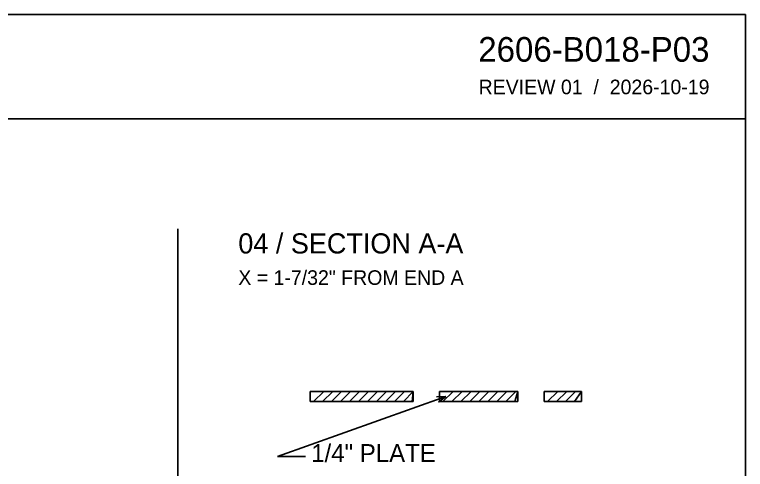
# Model space of a CAD drawing. Header units: inches. Extents: x 1.4 to 100.6, y 1.4 to 64.6.
# Drawn here: x 73.44 to 100.58, y 47.69 to 64.58 of the extents above; entities that cross this region are included whole.
import ezdxf
from ezdxf.enums import TextEntityAlignment as Align

# ---------------------------------------------------------------- set-up
doc = ezdxf.new("R2010")
doc.units = ezdxf.units.IN
doc.header["$MEASUREMENT"] = 0

msp = doc.modelspace()

# ---------------------------------------------------------------- linework, layer by layer
at = {"layer": 'ANNOTATION'}
for p, q in [((89.458, 50.396), (83.208, 48.167)), ((89.109, 50.382), (89.458, 50.396)), ((89.458, 50.396), (89.179, 50.186)), ((83.208, 48.167), (84.25, 48.167))]:
    msp.add_line(p, q, dxfattribs=at)
at = {"layer": 'OUTLINE'}
for p, q in [((1.417, 64.583), (100.583, 64.583)), ((100.583, 64.583), (100.583, 1.417)), ((1.417, 60.708), (100.583, 60.708)), ((79.5, 56.625), (79.5, 5.583)), ((84.421, 50.583), (88.242, 50.583)), ((84.421, 50.208), (84.421, 50.583)), ((84.546, 50.208), (84.921, 50.583)), ((84.88, 50.208), (85.255, 50.583)), ((85.213, 50.208), (85.588, 50.583)), ((85.546, 50.208), (85.921, 50.583)), ((85.88, 50.208), (86.255, 50.583)), ((86.213, 50.208), (86.588, 50.583)), ((86.546, 50.208), (86.921, 50.583)), ((86.88, 50.208), (87.255, 50.583)), ((87.213, 50.208), (87.588, 50.583)), ((87.546, 50.208), (87.921, 50.583)), ((87.88, 50.208), (88.242, 50.583)), ((88.213, 50.208), (88.242, 50.583)), ((88.242, 50.583), (88.242, 50.208)), ((89.226, 50.583), (92.128, 50.583)), ((89.226, 50.208), (89.226, 50.583)), ((89.351, 50.208), (89.726, 50.583)), ((89.684, 50.208), (90.059, 50.583)), ((90.018, 50.208), (90.393, 50.583)), ((90.351, 50.208), (90.726, 50.583)), ((90.684, 50.208), (91.059, 50.583)), ((91.018, 50.208), (91.393, 50.583)), ((91.351, 50.208), (91.726, 50.583)), ((91.684, 50.208), (92.059, 50.583)), ((92.018, 50.208), (92.128, 50.583)), ((92.128, 50.583), (92.128, 50.208)), ((93.112, 50.583), (94.495, 50.583)), ((93.112, 50.208), (93.112, 50.583)), ((93.237, 50.208), (93.612, 50.583)), ((93.571, 50.208), (93.946, 50.583)), ((93.904, 50.208), (94.279, 50.583)), ((94.237, 50.208), (94.495, 50.583)), ((94.495, 50.583), (94.495, 50.208)), ((88.242, 50.208), (84.421, 50.208)), ((92.128, 50.208), (89.226, 50.208)), ((94.495, 50.208), (93.112, 50.208))]:
    msp.add_line(p, q, dxfattribs=at)

# ---------------------------------------------------------------- texts
at = {"layer": 'ANNOTATION'}
for s, height, p in [('2606-B018-P03', 0.91667, (99.25, 62.833)), ('REVIEW 01  /  2026-10-19', 0.54167, (99.25, 61.625))]:
    msp.add_text(s, height=height, dxfattribs=at).set_placement(p, align=Align.RIGHT)
for s, height, p in [('04 / SECTION A-A', 0.75, (81.75, 55.708)), ('X = 1-7/32" FROM END A', 0.54167, (81.75, 54.542)), ('1/4" PLATE', 0.6667, (84.458, 47.958))]:
    msp.add_text(s, height=height, dxfattribs=at).set_placement(p)

doc.saveas('drawing.dxf')
